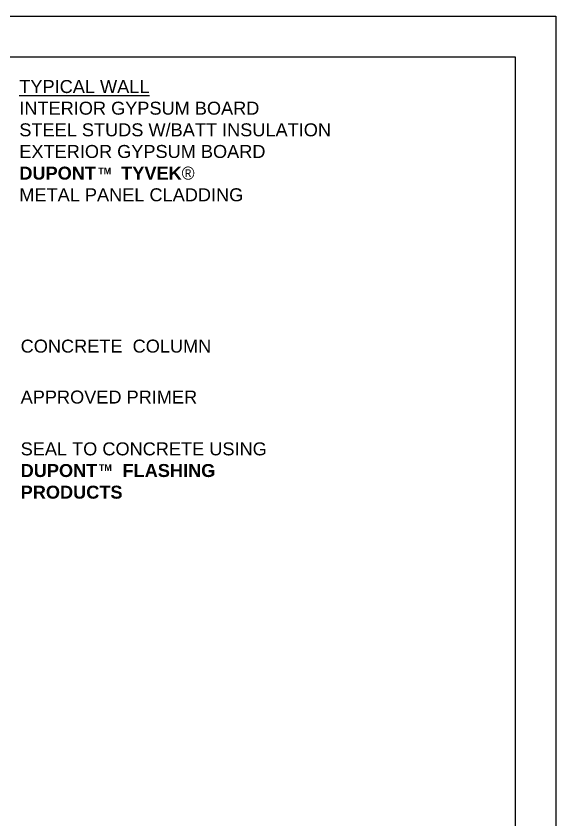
# Model space of a CAD drawing. Extents: x -129 to 346, y 0 to 193.
# Drawn here: x 31.06 to 51, y 36.3 to 66 of the extents above; entities that cross this region are included whole.
import ezdxf

# ---------------------------------------------------------------- set-up
doc = ezdxf.new("R2010")
doc.units = 0
doc.header["$LTSCALE"] = 1.5
doc.header["$MEASUREMENT"] = 0
doc.layers.get('DEFPOINTS').update_dxf_attribs({"linetype": 'CONTINUOUS'})
doc.layers.add('8X11-TTB$0$B', color=7, linetype='CONTINUOUS')
doc.layers.add('TEXT', color=7, linetype='CONTINUOUS')
doc.styles.add('DETAILS', font='sanss___.ttf', dxfattribs={"height": 1})

msp = doc.modelspace()

# ---------------------------------------------------------------- linework, layer by layer
at = {"layer": '8X11-TTB$0$B', "color": 7}
for p, q in [((1.5, 64.5), (49.5, 64.5)), ((49.5, 64.5), (49.5, 1.5))]:
    msp.add_line(p, q, dxfattribs=at)
at = {"layer": 'DEFPOINTS'}
for p, q in [((0, 66), (51, 66)), ((51, 66), (51, 0))]:
    msp.add_line(p, q, dxfattribs=at)

# ---------------------------------------------------------------- texts
at = {"layer": 'TEXT', "char_height": 0.48, "attachment_point": 1, "style": 'DETAILS'}
for s, insert, width in [('{\\fArial|b0|i0|c0|p34;\\LTYPICAL WALL\\P}INTERIOR GYPSUM BOARD\\PSTEEL STUDS W/BATT INSULATION\\PEXTERIOR GYPSUM BOARD\\P{\\fSansSerif|b1|i0|c2|p2;DUPONT     TYVEK\\fSymbol|b0|i0|c2|p18;â }\\PMETAL PANEL CLADDING', (31.182, 63.637), 17.52022), ('CONCRETE  COLUMN', (31.231, 54.045), 10.15656), ('APPROVED PRIMER', (31.231, 52.163), 10.15656), ('SEAL TO CONCRETE USING {\\fSansSerif|b1|i0|c2|p2;DUPONT     FLASHING PRODUCTS}', (31.231, 50.248), 10.15656)]:
    msp.add_mtext(s, dxfattribs=dict(at, insert=insert, width=width))
at = {"layer": 'TEXT', "char_height": 0.24, "attachment_point": 4, "style": 'DETAILS'}
for insert in [(34.093, 60.278), (34.116, 49.313)]:
    msp.add_mtext('{\\fSansSerif|b1|i0|c2|p2;TM}', dxfattribs=dict(at, insert=insert))

doc.saveas('drawing.dxf')
